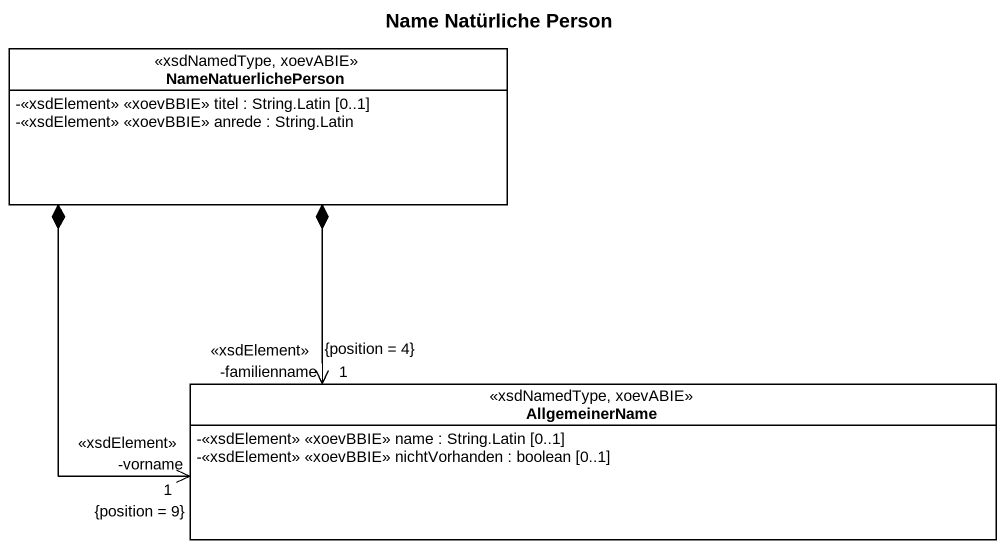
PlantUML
@startuml
title Name Natürliche Person
hide circle
hide empty members
skinparam classAttributeIconSize 0
class NameNatuerlichePerson <<xsdNamedType, xoevABIE>> {
  -<<xsdElement>> <<xoevBBIE>> titel : String.Latin [0..1]
  -<<xsdElement>> <<xoevBBIE>> anrede : String.Latin
}
class AllgemeinerName <<xsdNamedType, xoevABIE>> {
  -<<xsdElement>> <<xoevBBIE>> name : String.Latin [0..1]
  -<<xsdElement>> <<xoevBBIE>> nichtVorhanden : boolean [0..1]
}
AllgemeinerName "-vorname\n<<xsdElement>>\n1\n{position = 9}" <-up-* NameNatuerlichePerson
AllgemeinerName "-familienname\n<<xsdElement>>\n1\n{position = 4}" <-up-* NameNatuerlichePerson
@enduml
